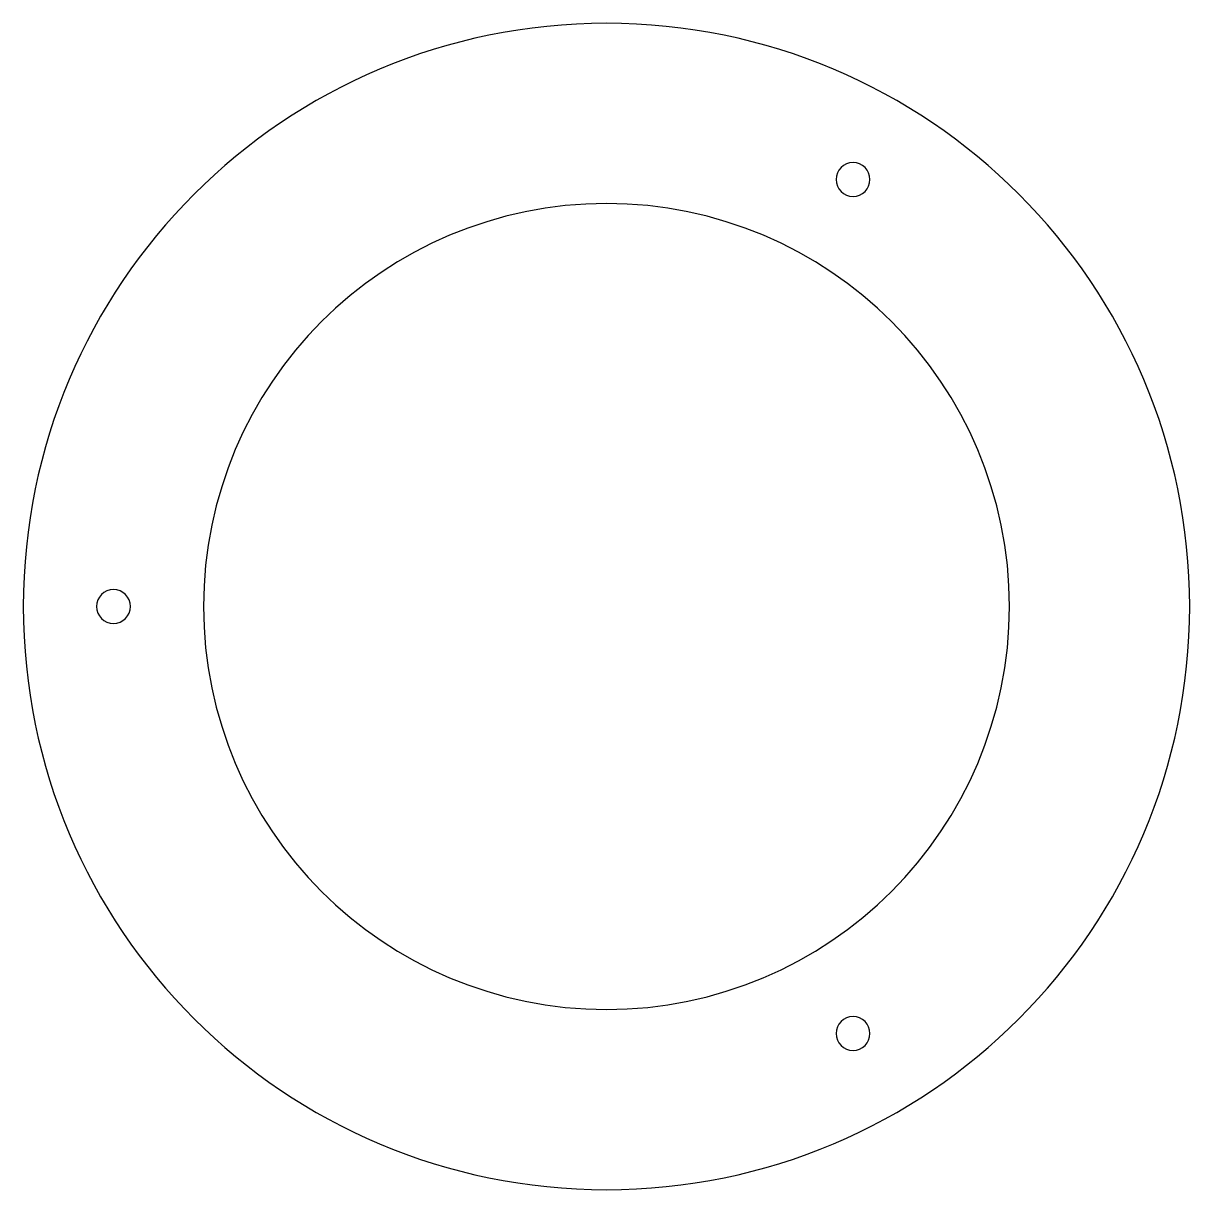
# Model space of a CAD drawing. Extents: x -55 to 55, y -55 to 55.
import ezdxf

# ---------------------------------------------------------------- set-up
doc = ezdxf.new("R2010")
doc.units = 0
doc.layers.add('Shape2DView002', color=7, linetype='CONTINUOUS')

msp = doc.modelspace()

# ---------------------------------------------------------------- linework, layer by layer
at = {"layer": 'Shape2DView002'}
for centre, major_axis in [((0, 0), (0, 55)), ((23.25, 40.27), (0, 1.6)), ((0, 0), (0, 38)), ((-46.5, 0), (0, 1.6)), ((23.25, -40.27), (0, 1.6))]:
    msp.add_ellipse(centre, major_axis=major_axis, ratio=1, start_param=0, end_param=6.28318, dxfattribs=at)

doc.saveas('drawing.dxf')
